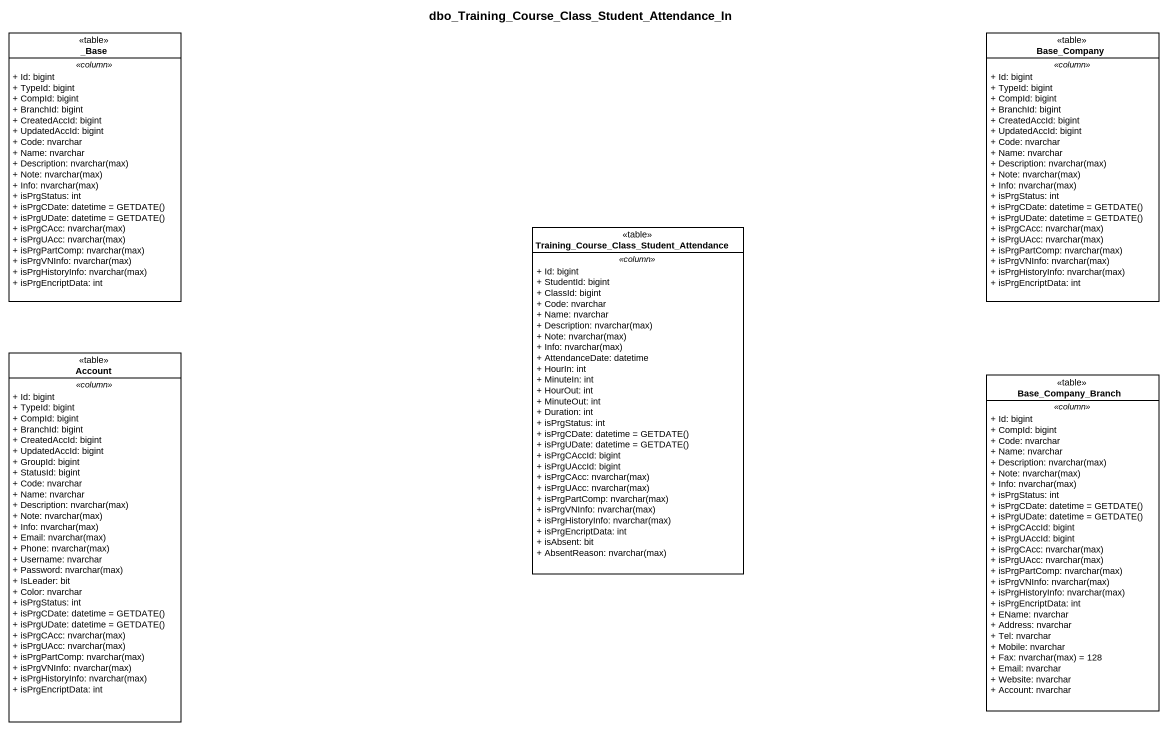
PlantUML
@startuml
title dbo_Training_Course_Class_Student_Attendance_In
hide circle
hide empty members
skinparam classAttributeIconSize 0
class "_Base" as Base <<table>> {
  .. <<column>> ..
  + Id: bigint
  + TypeId: bigint
  + CompId: bigint
  + BranchId: bigint
  + CreatedAccId: bigint
  + UpdatedAccId: bigint
  + Code: nvarchar
  + Name: nvarchar
  {field} + Description: nvarchar(max)
  {field} + Note: nvarchar(max)
  {field} + Info: nvarchar(max)
  + isPrgStatus: int
  {field} + isPrgCDate: datetime = GETDATE()
  {field} + isPrgUDate: datetime = GETDATE()
  {field} + isPrgCAcc: nvarchar(max)
  {field} + isPrgUAcc: nvarchar(max)
  {field} + isPrgPartComp: nvarchar(max)
  {field} + isPrgVNInfo: nvarchar(max)
  {field} + isPrgHistoryInfo: nvarchar(max)
  + isPrgEncriptData: int
}
class Base_Company <<table>> {
  .. <<column>> ..
  + Id: bigint
  + TypeId: bigint
  + CompId: bigint
  + BranchId: bigint
  + CreatedAccId: bigint
  + UpdatedAccId: bigint
  + Code: nvarchar
  + Name: nvarchar
  {field} + Description: nvarchar(max)
  {field} + Note: nvarchar(max)
  {field} + Info: nvarchar(max)
  + isPrgStatus: int
  {field} + isPrgCDate: datetime = GETDATE()
  {field} + isPrgUDate: datetime = GETDATE()
  {field} + isPrgCAcc: nvarchar(max)
  {field} + isPrgUAcc: nvarchar(max)
  {field} + isPrgPartComp: nvarchar(max)
  {field} + isPrgVNInfo: nvarchar(max)
  {field} + isPrgHistoryInfo: nvarchar(max)
  + isPrgEncriptData: int
}
class "Training_Course_Class_Student_Attendance" as Training_Course_Class <<table>> {
  .. <<column>> ..
  + Id: bigint
  + StudentId: bigint
  + ClassId: bigint
  + Code: nvarchar
  + Name: nvarchar
  {field} + Description: nvarchar(max)
  {field} + Note: nvarchar(max)
  {field} + Info: nvarchar(max)
  + AttendanceDate: datetime
  + HourIn: int
  + MinuteIn: int
  + HourOut: int
  + MinuteOut: int
  + Duration: int
  + isPrgStatus: int
  {field} + isPrgCDate: datetime = GETDATE()
  {field} + isPrgUDate: datetime = GETDATE()
  + isPrgCAccId: bigint
  + isPrgUAccId: bigint
  {field} + isPrgCAcc: nvarchar(max)
  {field} + isPrgUAcc: nvarchar(max)
  {field} + isPrgPartComp: nvarchar(max)
  {field} + isPrgVNInfo: nvarchar(max)
  {field} + isPrgHistoryInfo: nvarchar(max)
  + isPrgEncriptData: int
  + isAbsent: bit
  {field} + AbsentReason: nvarchar(max)
}
class Account <<table>> {
  .. <<column>> ..
  + Id: bigint
  + TypeId: bigint
  + CompId: bigint
  + BranchId: bigint
  + CreatedAccId: bigint
  + UpdatedAccId: bigint
  + GroupId: bigint
  + StatusId: bigint
  + Code: nvarchar
  + Name: nvarchar
  {field} + Description: nvarchar(max)
  {field} + Note: nvarchar(max)
  {field} + Info: nvarchar(max)
  {field} + Email: nvarchar(max)
  {field} + Phone: nvarchar(max)
  + Username: nvarchar
  {field} + Password: nvarchar(max)
  + IsLeader: bit
  + Color: nvarchar
  + isPrgStatus: int
  {field} + isPrgCDate: datetime = GETDATE()
  {field} + isPrgUDate: datetime = GETDATE()
  {field} + isPrgCAcc: nvarchar(max)
  {field} + isPrgUAcc: nvarchar(max)
  {field} + isPrgPartComp: nvarchar(max)
  {field} + isPrgVNInfo: nvarchar(max)
  {field} + isPrgHistoryInfo: nvarchar(max)
  + isPrgEncriptData: int
}
class Base_Company_Branch <<table>> {
  .. <<column>> ..
  + Id: bigint
  + CompId: bigint
  + Code: nvarchar
  + Name: nvarchar
  {field} + Description: nvarchar(max)
  {field} + Note: nvarchar(max)
  {field} + Info: nvarchar(max)
  + isPrgStatus: int
  {field} + isPrgCDate: datetime = GETDATE()
  {field} + isPrgUDate: datetime = GETDATE()
  + isPrgCAccId: bigint
  + isPrgUAccId: bigint
  {field} + isPrgCAcc: nvarchar(max)
  {field} + isPrgUAcc: nvarchar(max)
  {field} + isPrgPartComp: nvarchar(max)
  {field} + isPrgVNInfo: nvarchar(max)
  {field} + isPrgHistoryInfo: nvarchar(max)
  + isPrgEncriptData: int
  + EName: nvarchar
  + Address: nvarchar
  + Tel: nvarchar
  + Mobile: nvarchar
  {field} + Fax: nvarchar(max) = 128
  + Email: nvarchar
  + Website: nvarchar
  + Account: nvarchar
}
@enduml
